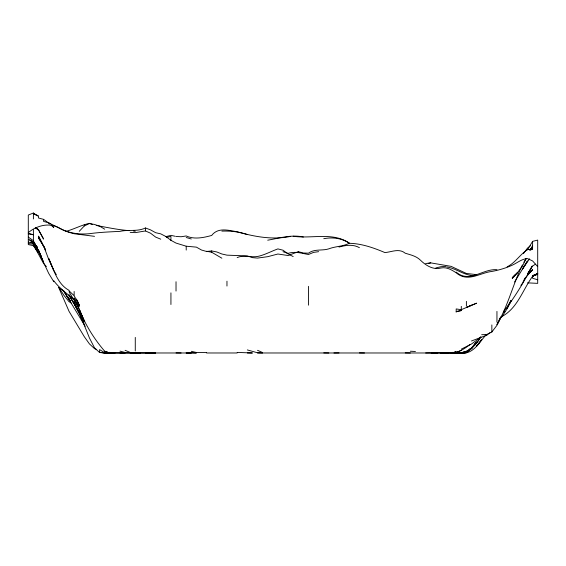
<?xml version="1.0" encoding="UTF-8"?>
<svg xmlns="http://www.w3.org/2000/svg" width="566" height="566" viewBox="0 0 566 566"><rect width="100%" height="100%" fill="white"/><g stroke="black" fill="none" stroke-linecap="round" stroke-linejoin="round"><path stroke-width="0.85" d="M522.418 264.895C512.881 284.365 508.042 305.958 496.948 324.622L500.868 317.151L496.948 325.323L491.854 332.001L486.76 334.499L481.666 334.725M522.779 282.625L524.604 278.72M526.055 258.747L522.418 266.183L517.324 272.84L512.23 277.764L517.324 272.784L512.23 278.493L514.777 275.069M511.14 300.468L507.136 308.64L502.042 316.571L499.212 319.486M511.056 300.546L507.136 308.251L511.056 300.73M531.035 249.012L532.606 246.005L530.908 249.075M524.378 279.392L525.163 277.899M507.921 306.079L510.27 301.664M530.908 249.387L532.606 246.472L530.292 249.839M527.512 249.804L532.606 241.364L537.7 240.09L537.7 283.368L527.512 282.844M523.805 262.306L526.125 258.584M503.896 312.715L504.822 311.229M514.544 282.045L527.512 260.933L522.418 269.147L529.55 258.818M503.57 311.625C514.685 297.461 523.946 282.073 532.182 266.098L527.512 274.015L532.606 266.048L535.514 264.152M523.437 253.61L527.512 248.085L530.696 245.481M525.474 277.729L532.606 269.579L527.512 274.828L532.606 269.84L527.512 274.319M520.89 285.363L522.418 283.403M486.251 334.612C479.395 342.119 473.247 354.592 461.29 352.979L257.53 352.979M499.778 318.368L501.476 316.352M452.8 352.901L451.102 352.979C463.766 355.377 475.058 348.062 480.739 336.89L476.572 342.819L471.478 348.168L476.572 342.281L471.478 348.529L476.572 341.864L471.478 348.826L466.384 352.441L461.29 352.979L451.102 352.979L456.196 352.731L461.29 350.312M471.478 348.217L476.572 342.373L471.478 347.899M529.776 250.193L532.606 247.002M79.24 231.331L84.334 225.919L89.428 223.563L94.522 224.454L99.616 226.159L104.71 229.195M466.384 352.441L468.931 350.198L466.384 352.377M471.478 340.987L486.76 335.206L489.944 332.709M481.029 337.046L471.478 344.008L461.29 349.151M470.205 344.361C464.686 348.67 458.46 353.071 451.102 352.597L452.8 352.363M28.3 232.605C36.599 225.629 48.909 222.325 58.864 227.73C68.083 233.171 78.893 234.72 89.428 233.694C99.574 232.286 109.783 231.869 119.992 231.367C128.482 229.357 137.312 231.926 145.462 227.971L150.556 229.888L155.65 232.704L160.744 233.857L165.838 236.489L170.932 240.302L176.026 243.083L186.214 246.217L196.402 247.137L201.496 250.023L206.59 251.481L211.684 250.943L216.778 251.955L221.872 253.993L226.966 255.153L247.342 255.931L252.436 257.643L257.53 258.089L267.718 256.681L277.906 254.014L288.094 255.528L298.282 251.665L303.376 253.016L308.47 253.179C314.547 248.63 322.139 251.014 328.846 248.828C335.461 246.267 342.784 246.578 349.222 243.288C361.617 243.564 373.581 247.767 384.88 252.57C391.806 252.047 398.917 248.021 405.256 253.221C410.668 254.912 416.406 256.065 420.538 260.268C425.873 265.489 433.16 270.088 440.914 268.015C446.553 266.763 451.661 269.833 456.196 272.805C467.834 282.767 479.685 272.84 491.854 271.447C498.851 270.138 505.749 268.157 512.23 265.199C517.303 262.872 521.711 258.867 527.512 258.563L532.606 260.94L537.7 266.643M471.478 348.366L466.384 351.677L461.29 352.929L466.384 352.738M507.136 266.848C515.336 262.794 519.956 254.481 527.512 249.634L532.606 249.132L530.42 250.03M529.698 249.875L532.606 248.057L532.606 241.364M469.292 349.257L470.749 348.352M502.042 316.444C517.6 308.123 522.743 289.778 532.606 276.307L537.7 273.562L532.606 276.208L537.7 273.916L534.063 275.026M537.7 273.307L532.606 276.081L537.7 273.477M466.384 307.536L476.572 303.171L461.29 309.68L456.196 308.944L456.196 312.191M466.384 307.543L471.478 305.088M66.144 231.331C74.04 229.138 81.398 225.105 89.428 223.337L92.336 224.461M37.759 216.028L33.394 213.021L28.3 215.045L28.3 244.569L33.394 245.644L38.488 252.811L35.708 248.488M461.29 352.76L464.198 351.797M165.838 236.659L170.932 235.357L175.177 236.277M166.687 237.416L170.932 236.404L170.932 240.536M435.82 267.937L440.914 266.72L446.008 266.36M237.154 257.565C243.84 254.693 250.724 257.565 257.53 256.497C264.775 254.969 271.022 251.354 277.906 248.899L283 250.214L288.094 253.936M428.179 263.459L430.726 262.879L451.102 266.36L466.384 273.449L476.572 274.651M267.718 240.196C279.427 238.159 291.469 234.374 303.376 237.02M461.29 310.571L456.196 311.583L461.29 310.578L461.29 306.362M339.034 247.045C345.861 245.205 352.88 244.038 359.41 247.667M532.606 275.465L537.7 274.545L534.304 274.871M160.744 239.185L155.65 237.09L150.556 233.213L145.462 230.942L135.274 232.64L130.18 232.357M318.658 251.665L313.564 252.379L308.47 254.495C301.246 253.264 295.537 251.071 288.094 253.377L283 251.7M454.498 352.123L456.196 351.889L451.102 352.887L440.914 352.979L442.612 352.894M425.632 263.537L430.726 262.879M323.752 238.71C332.461 236.991 341.737 238.18 349.222 243.154M496.948 269.692C482.869 268.525 469.186 283.594 456.196 272.105M461.29 352.979L466.384 352.653M290.641 236.39C272.55 240.111 254.622 236.737 237.154 231.791C228.53 230.305 217.988 227.1 211.684 235.449C203.555 237.678 194.287 239.68 186.214 235.965L181.12 236.744L176.026 236.461M119.992 352.908L131.878 352.88M437.518 352.887L430.726 352.979L440.914 352.901M457.894 352.908L456.196 352.979L459.592 352.908M148.009 352.894L155.65 352.979L130.18 352.901L137.821 352.908M444.31 352.894L440.914 352.979L449.404 352.901M425.632 352.979L429.877 352.901M145.462 352.979L150.556 352.901M333.94 352.979L339.034 352.922M186.214 352.979L191.308 352.929L186.214 352.866M74.146 301.869L79.24 312.588L89.428 337.952L94.522 347.864L99.616 352.547L104.71 352.979L196.402 352.979L191.308 352.731M206.59 352.979L237.154 352.979M247.342 352.979L252.436 352.979L237.154 352.42M221.872 231.112C230.496 230.808 239.156 231.727 247.342 234.565M130.18 352.958L140.368 352.979L138.67 352.908M293.188 236.234C311.816 239.071 332.553 231.735 349.222 243.04M125.086 352.979L110.653 352.901M150.556 352.929L155.65 352.979M99.616 352.363L104.71 352.979L114.898 352.979L109.804 352.653M359.41 352.915L364.504 352.979M323.752 352.908L328.846 352.979M176.026 352.915L181.12 352.979M104.71 352.901L114.898 352.979L112.351 352.908M405.256 352.894L410.35 352.979M206.59 352.604L196.402 352.491L191.308 351.302M137.821 352.901L140.368 352.979M107.257 352.901L109.804 352.979L109.804 352.271M262.624 352.979L257.53 352.795L247.342 349.93M108.106 352.915L109.804 352.979L104.71 351.21L104.71 352.738L109.804 352.979L104.71 351.267C94.027 338.779 85.077 324.481 79.24 309.078L84.334 321.212L74.146 297.992L78.879 308.116M410.35 351.231L415.444 351.479M133.576 352.88L135.274 352.979M94.522 236.34L74.146 233.737L69.052 232.343L63.958 230.468L48.676 222.813L43.582 221.426L43.582 219.36L38.488 218.002L38.488 215.823L33.394 213.644L35.58 214.875M96.22 225.431C107.158 227.461 118.046 229.782 129.331 230.652M475.723 275.585C465.089 276.434 456.946 268.532 446.857 266.989M133.576 231.098L135.274 231.246M28.3 243.536L33.394 244.158L36.578 246.585M100.465 352.3L104.71 352.979M28.3 242.135L33.394 243.026L35.304 244.569M28.3 233.786L33.394 234.741L28.3 233.39M206.59 251.254L211.684 252.238L221.872 258.202M119.992 351.139L125.086 352.448M186.214 237.515L191.308 238.979M537.7 279.774L532.606 278.281L532.606 276.35M96.708 349.519L94.522 348.635L89.428 343.895L84.334 336.742L69.052 311.357L58.864 287.889M125.086 350.312L130.18 352.406M257.53 350.312L262.624 352.568M30.486 242.092L33.394 243.401L36.578 246.458L33.394 244.109M288.823 254.318L293.188 256.575M28.3 239.404L33.394 242.255L36.96 247.002M71.238 303.022L69.052 301.706L63.958 295.41L58.864 287.337M104.71 352.738L99.616 349.611L99.616 352.547M69.052 290.344C57.35 284.068 53.812 269.72 48.676 258.457L53.77 270.35L56.317 274.736M29.757 239.765L33.394 242.057L41.622 256.844M43.582 219.36L49.95 223.91M35.304 227.666L38.488 229.881L43.582 239.078L38.488 229.683L35.941 227.631M28.3 237.09L33.394 240.684L48.676 273.35L53.77 281.719M58.864 287.528L63.958 291.2M74.146 299.181C66.76 293.74 59.373 288.144 53.77 280.778M35.941 227.822L38.488 230.058L35.941 227.73M48.676 222.813L49.95 223.973M51.223 225.134L53.77 227.461L51.223 225.098M69.052 290.846L74.146 295.721L79.24 305.032L77.542 301.169M36.79 246.493L33.394 242.885L36.79 246.592M33.394 242.715L36.79 246.366M46.412 266.628L43.582 263.487L33.819 245.616M70.58 301.452L67.962 297.122M36.96 246.918L33.394 241.993L38.488 250.745L33.394 241.965L37.561 248.347M70.58 301.317L67.962 296.924M35.708 247.929L36.634 249.281M63.958 291.639L69.052 299.464L63.958 291.165L85.183 326.32M42.655 244.342L38.488 237.862L43.157 245.46M33.854 245.609L34.781 247.045M69.052 295.558L74.146 303.836L69.052 294.836L79.24 312.856L74.146 303.581L83.605 322.457M33.854 242.234L37.561 248.255M78.816 308.187L69.052 291.808M45.704 250.54L38.488 236.128L43.193 245.382M45.153 248.899L43.582 245.785L48.676 259.32L53.77 270.35M79.24 312.305L80.697 315.446M81.426 317.017L82.516 319.365M81.426 316.868L82.516 319.281M80.259 314.335L81.278 316.613M83.655 322.471L79.24 312.439L83.994 323.384M76.375 299.096L79.24 306.355L76.976 300.015M496.948 311.392L496.948 322.104M491.854 324.934L491.854 332.001M486.76 334.499L486.76 335.206M466.384 301.353L466.384 306.149M308.47 286.339L308.47 305.18M298.282 251.665L298.282 252.068M226.966 281.196L226.966 286.042M211.684 250.943L211.684 252.238M186.214 246.217L186.214 250.066M176.026 281.741L176.026 291.051M170.932 292.863L170.932 304.508M145.462 227.971L145.462 230.942M135.274 337.407L135.274 350.955M84.334 224.405L84.334 225.919M74.146 291.462L74.146 295.056M33.394 213.021L33.394 218.957M33.394 229.803L33.394 240.366M33.394 243.748L33.394 245.701M481.666 339.621L476.572 346.18L481.666 339.621M452.559 352.37L451.102 352.908L452.559 352.356M447.706 352.887L446.008 352.979L447.706 352.894M458.743 352.887L456.196 352.979L458.743 352.901M454.498 352.894L451.102 352.979L454.498 352.908M109.804 352.979L108.106 352.908L109.804 352.979M43.582 262.546L38.488 250.002L43.582 262.589"/></g></svg>
